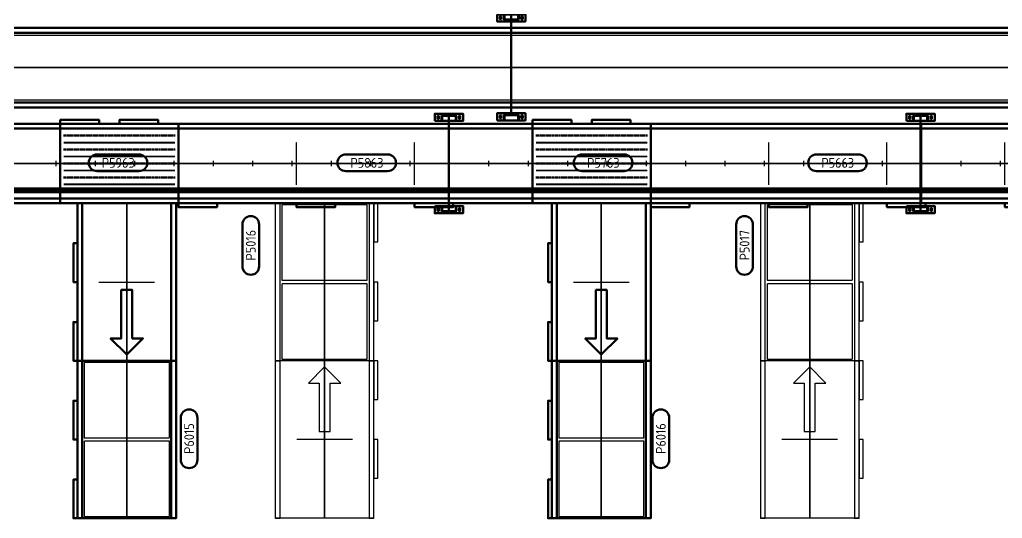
# Model space of a CAD drawing. Header units: millimetres. Extents: x 0 to 461941, y -159644 to 4828.
# Drawn here: x 199790 to 207400, y -42245 to -38386 of the extents above; entities that cross this region are included whole.
import ezdxf
from ezdxf.enums import TextEntityAlignment as Align

# ---------------------------------------------------------------- set-up
doc = ezdxf.new("R2010")
doc.units = ezdxf.units.MM
for name, pattern in [('Xref Conv Decant Empty Tote$0$AM_ISO02W050', [7.5, 6, -1.5]), ('Xref Conv Decant In$0$AM_ISO02W050', [7.5, 6, -1.5]), ('Xref Conv Decant In$0$AM_ISO08W050', [18, 12, -1.5, 3, -1.5]), ('Xref Conv Decant In$0$AM_ISO08W050x2', [9, 6, -0.75, 1.5, -0.75]), ('Xref Conv Decant In$0$CENTER', [7, 4, -1, 1, -1]), ('Xref Conv Decant Product Tote$0$AM_ISO02W050', [7.5, 6, -1.5])]:
    doc.linetypes.add(name, pattern=pattern)
for name, color, linetype in [('AM_BOR', 4, 'Continuous'), ('Xref Conv Decant Empty Tote$0$Conv - Empty Tote', 35, 'Continuous'), ('Xref Conv Decant Empty Tote$0$Conveyor Detail', 150, 'Continuous'), ('Xref Conv Decant Empty Tote$0$P_Number2', 4, 'Continuous'), ('Xref Conv Decant In$0$Conveyor Detail', 150, 'Continuous'), ('Xref Conv Decant In$0$P_Number1', 4, 'Continuous')]:
    doc.layers.add(name, color=color, linetype=linetype)
for name, color, linetype, lineweight in [('Xref Conv Decant Empty Tote$0$Cont 2.5', 7, 'Continuous', 50), ('Xref Conv Decant Empty Tote$0$Conveyor Centreline', 2, 'Continuous', 35), ('Xref Conv Decant Empty Tote$0$Hidden', 9, 'Xref Conv Decant Empty Tote$0$AM_ISO02W050', 25), ('Xref Conv Decant Empty Tote$0$Text', 40, 'Continuous', 35), ('Xref Conv Decant In$0$Center', 7, 'Xref Conv Decant In$0$AM_ISO08W050', 50), ('Xref Conv Decant In$0$Cont 2.5', 7, 'Continuous', 50), ('Xref Conv Decant In$0$Conv Decant In Out', 5, 'Continuous', 50), ('Xref Conv Decant In$0$Conveyor Centreline', 2, 'Continuous', 35), ('Xref Conv Decant In$0$Hidden', 9, 'Xref Conv Decant In$0$AM_ISO02W050', 25), ('Xref Conv Decant In$0$Text', 40, 'Continuous', 35), ('Xref Conv Decant Product Tote$0$Conv- Product decant', 3, 'Continuous', 50), ('Xref Conv Decant Product Tote$0$Conveyor Centreline', 2, 'Continuous', 35), ('Xref Conv Decant Product Tote$0$Hidden', 9, 'Xref Conv Decant Product Tote$0$AM_ISO02W050', 25)]:
    doc.layers.add(name, color=color, linetype=linetype, lineweight=lineweight)
doc.styles.add('Xref Conv Decant Empty Tote$0$STANDARD', font='ISOCP.SHX')
doc.styles.add('Xref Conv Decant In$0$STANDARD', font='ISOCP.SHX')

# ---------------------------------------------------------------- blocks, each defined once
blk = doc.blocks.new('*U154')
for p, q in [((-307.5, 29260.8), (307.5, 29260.8)), ((-307.5, 25603.2), (307.5, 25603.2))]:
    blk.add_line(p, q)
for points in [[(-307.5, 0), (-307.5, 43891.2), (-270, 43891.2), (-270, 0)], [(270, 0), (270, 43891.2), (307.5, 43891.2), (307.5, 0)]]:
    blk.add_lwpolyline(points, close=True)
at = {"layer": 'Xref Conv Decant Empty Tote$0$Conveyor Centreline'}
blk.add_lwpolyline([(0, 0), (0, 43891.2)], dxfattribs=at)
at = {"layer": 'Xref Conv Decant Empty Tote$0$Conveyor Detail', "const_width": 45}
blk.add_lwpolyline([(207.5, 0), (207.5, 43891.2)], dxfattribs=at)
at = {"layer": 'Xref Conv Decant Empty Tote$0$Hidden'}
for p, q in [((-20, 32308.8), (20, 32308.8)), ((-20, 32004), (20, 32004)), ((-20, 31699.2), (20, 31699.2)), ((-20, 31394.4), (20, 31394.4)), ((-20, 31089.6), (20, 31089.6)), ((-20, 30784.8), (20, 30784.8)), ((-20, 30480), (20, 30480)), ((-20, 30175.2), (20, 30175.2)), ((-20, 29870.4), (20, 29870.4)), ((-20, 29565.6), (20, 29565.6)), ((-20, 29260.8), (20, 29260.8)), ((-20, 28956), (20, 28956)), ((-20, 28651.2), (20, 28651.2)), ((-20, 28346.4), (20, 28346.4)), ((-20, 28041.6), (20, 28041.6)), ((-20, 27736.8), (20, 27736.8)), ((-20, 27432), (20, 27432)), ((-20, 27127.2), (20, 27127.2)), ((-20, 26822.4), (20, 26822.4)), ((-20, 26517.6), (20, 26517.6)), ((-20, 26212.8), (20, 26212.8)), ((-20, 25908), (20, 25908)), ((-20, 25603.2), (20, 25603.2)), ((-20, 25298.4), (20, 25298.4)), ((-20, 24993.6), (20, 24993.6))]:
    blk.add_line(p, q, dxfattribs=at)
blk = doc.blocks.new('Xref Conv Decant Empty Tote$0$Pno2')
at = {"layer": 'Xref Conv Decant Empty Tote$0$Cont 2.5', "lineweight": 50}
blk.add_lwpolyline([(-6.47, 2.55), (6.32, 2.55, -1), (6.32, -2.54), (-6.47, -2.54, -1)], format="xyb", close=True, dxfattribs=at)
at = {"layer": 'Xref Conv Decant Empty Tote$0$Text', "color": 7, "style": 'Xref Conv Decant Empty Tote$0$STANDARD'}
blk.add_attdef('PNO', text='', height=3, dxfattribs=at).set_placement((0, 0), align=Align.MIDDLE)
blk = doc.blocks.new('*U166')
for p, q in [((0, -382.5), (0, 382.5)), ((1219.2, -382.5), (1219.2, 382.5))]:
    blk.add_line(p, q)
for points in [[(0, 345), (1219.2, 345), (1219.2, 382.5), (0, 382.5)], [(0, -382.5), (1219.2, -382.5), (1219.2, -345), (0, -345)], [(609.6, -382.5), (309.6, -382.5), (309.6, -412.5), (609.6, -412.5)], [(1219.2, -382.5), (919.2, -382.5), (919.2, -412.5), (1219.2, -412.5)]]:
    blk.add_lwpolyline(points, close=True)
at = {"layer": 'Xref Conv Decant Empty Tote$0$Conveyor Centreline'}
blk.add_lwpolyline([(0, 0), (1219.2, 0)], dxfattribs=at)
at = {"layer": 'Xref Conv Decant Empty Tote$0$Hidden'}
for points in [[(13.1, -330), (596.5, -330), (596.5, 330), (13.1, 330)], [(622.7, -330), (1206.1, -330), (1206.1, 330), (622.7, 330)]]:
    blk.add_lwpolyline(points, close=True, dxfattribs=at)
blk = doc.blocks.new('*U165')
for p, q in [((-1219.2, -382.5), (-1219.2, 382.5)), ((0, -382.5), (0, 382.5))]:
    blk.add_line(p, q)
for points in [[(0, 345), (-1219.2, 345), (-1219.2, 382.5), (0, 382.5)], [(0, -382.5), (-1219.2, -382.5), (-1219.2, -345), (0, -345)], [(-1219.2, -382.5), (-919.2, -382.5), (-919.2, -412.5), (-1219.2, -412.5)], [(-609.6, -382.5), (-309.6, -382.5), (-309.6, -412.5), (-609.6, -412.5)]]:
    blk.add_lwpolyline(points, close=True)
at = {"layer": 'Xref Conv Decant Empty Tote$0$Conveyor Centreline'}
blk.add_lwpolyline([(0, 0), (-1219.2, 0)], dxfattribs=at)
at = {"layer": 'Xref Conv Decant Empty Tote$0$Hidden'}
for p, q in [((-609.6, -215.5), (-609.6, 215.5)), ((0, -215.5), (0, 215.5))]:
    blk.add_line(p, q, dxfattribs=at)
blk = doc.blocks.new('*U145')
at = {"color": 0, "linetype": 'Continuous'}
blk.add_lwpolyline([(0, 0), (125, 125), (125, 42.5), (500, 42.5), (500, -42.5), (125, -42.5), (125, -125)], close=True, dxfattribs=at)
blk = doc.blocks.new('Xref Conv Decant Empty Tote')
at = {"layer": 'Xref Conv Decant Empty Tote$0$Conv - Empty Tote', "xscale": -1, "rotation": 90}
for name, p in [('*U154', (232378.2, -39499.1)), ('*U165', (202151.8, -42245)), ('*U145', (202151.8, -41073.7)), ('*U165', (205909.3, -42245)), ('*U145', (205909.3, -41073.7))]:
    blk.add_blockref(name, p, dxfattribs=at)
at = {"layer": 'Xref Conv Decant Empty Tote$0$Conv - Empty Tote', "rotation": 90}
for p in [(202151.8, -41025.8), (205909.3, -41025.8)]:
    blk.add_blockref('*U166', p, dxfattribs=at)
at = {"layer": 'Xref Conv Decant Empty Tote$0$P_Number2', "xscale": 25.4, "yscale": 25.4, "zscale": 25.4, "rotation": 90}
for p, values in [((201580.4, -40131.2), {'PNO': 'P5016'}), ((205404.2, -40131.2), {'PNO': 'P5017'})]:
    blk.add_blockref('Xref Conv Decant Empty Tote$0$Pno2', p, dxfattribs=at).add_auto_attribs(values)
blk = doc.blocks.new('*U300')
for points in [[(0, 307.5), (27043.3, 307.5), (27043.3, 270), (0, 270)], [(0, -270), (27043.3, -270), (27043.3, -307.5), (0, -307.5)]]:
    blk.add_lwpolyline(points, close=True)
at = {"layer": 'Xref Conv Decant Product Tote$0$Conveyor Centreline'}
blk.add_lwpolyline([(0, 0), (27043.3, 0)], dxfattribs=at)
at = {"layer": 'Xref Conv Decant Product Tote$0$Hidden'}
for p, q in [((17.5, 250), (27025.8, 250)), ((17.5, -250), (27025.8, -250))]:
    blk.add_line(p, q, dxfattribs=at)
blk = doc.blocks.new('Xref Conv Decant Product Tote$0$SLOT BPLATE')
blk.add_lwpolyline([(-5.5, -7, 1), (5.5, -7), (5.5, 7, 1), (-5.5, 7)], format="xyb", close=True)
blk = doc.blocks.new('Xref Conv Decant Product Tote$0$BASE PLATE - TV')
blk.add_lwpolyline([(-110, 42.5), (110, 42.5), (110, -12.5), (-110, -12.5)], close=True)
blk.add_blockref('Xref Conv Decant Product Tote$0$SLOT BPLATE', (-83, 15))
at = {"xscale": -1}
blk.add_blockref('Xref Conv Decant Product Tote$0$SLOT BPLATE', (83, 15), dxfattribs=at)
blk = doc.blocks.new('Xref Conv Decant Product Tote$0$CHANNEL 115W- TV')
blk.add_lwpolyline([(57.5, 12.5, -0.414214), (45, 0), (-45, 0, -0.414214), (-57.5, 12.5), (-57.5, 35), (-52.5, 35), (-52.5, 12.5, 0.414214), (-45, 5), (45, 5, 0.414214), (52.5, 12.5), (52.5, 35), (57.5, 35)], format="xyb", close=True)
at = {"layer": 'Xref Conv Decant Product Tote$0$Hidden'}
for p, q in [((-27.5, 5), (-27.5, 0)), ((27.5, 5), (27.5, 0))]:
    blk.add_line(p, q, dxfattribs=at)
blk = doc.blocks.new('Xref Conv Decant Product Tote$0$STAND WMNT - TV')
for name, p in [('Xref Conv Decant Product Tote$0$BASE PLATE - TV', (0, 2.5)), ('Xref Conv Decant Product Tote$0$CHANNEL 115W- TV', (0, 0))]:
    blk.add_blockref(name, p)
blk = doc.blocks.new('*U382')
blk.add_line((5, 0), (745, 0))
at = {"rotation": 270}
blk.add_blockref('Xref Conv Decant Product Tote$0$STAND WMNT - TV', (0, 0), dxfattribs=at)
at = {"xscale": -1, "rotation": 90}
blk.add_blockref('Xref Conv Decant Product Tote$0$STAND WMNT - TV', (750, 0), dxfattribs=at)
blk = doc.blocks.new('Xref Conv Decant Product Tote$0$A$C3C53791A')
blk.add_line((110, 775), (110, 45))
at = {"rotation": 90}
blk.add_blockref('*U382', (110, 775), dxfattribs=at)
at = {"xscale": -1, "rotation": 180}
blk.add_blockref('Xref Conv Decant Product Tote$0$STAND WMNT - TV', (110, 45), dxfattribs=at)
blk = doc.blocks.new('Xref Conv Decant Product Tote')
at = {"layer": 'Xref Conv Decant Product Tote$0$Conv- Product decant'}
for name, p in [('Xref Conv Decant Product Tote$0$A$C3C53791A', (203487.5, -39165.1)), ('*U300', (194710.8, -38757.1))]:
    blk.add_blockref(name, p, dxfattribs=at)
blk = doc.blocks.new('*U424')
at = {"linetype": 'Xref Conv Decant In$0$CENTER'}
for p, q in [((-216, 25.4), (-216, 889)), ((-108, 25.4), (-108, 889)), ((0, 25.4), (0, 889)), ((108, 25.4), (108, 889)), ((216, 25.4), (216, 889))]:
    blk.add_line(p, q, dxfattribs=at)
for points in [[(-307.5, 914.4), (-307.5, 614.4), (-337.5, 614.4), (-337.5, 914.4)], [(-307.5, 0), (-307.5, 914.4), (-270, 914.4), (-270, 0)], [(307.5, 0), (307.5, 914.4), (270, 914.4), (270, 0)], [(-307.5, 457.2), (-307.5, 157.2), (-337.5, 157.2), (-337.5, 457.2)]]:
    blk.add_lwpolyline(points, close=True)
at = {"layer": 'Xref Conv Decant In$0$Conveyor Centreline', "linetype": 'Xref Conv Decant In$0$CENTER'}
blk.add_line((0, 0), (0, 914.4), dxfattribs=at)
at = {"layer": 'Xref Conv Decant In$0$Conveyor Detail', "const_width": 15}
for points in [[(-162, 889), (-162, 25.4)], [(-54, 889), (-54, 25.4)], [(54, 889), (54, 25.4)], [(162, 889), (162, 25.4)]]:
    blk.add_lwpolyline(points, dxfattribs=at)
blk = doc.blocks.new('*U442')
for p, q in [((-3657.6, -307.5), (-3657.6, 307.5)), ((-3657.6, -307.5), (-3657.6, 307.5)), ((0, -307.5), (0, 307.5))]:
    blk.add_line(p, q)
for points in [[(0, 270), (-3657.6, 270), (-3657.6, 307.5), (0, 307.5)], [(0, -307.5), (-3657.6, -307.5), (-3657.6, -270), (0, -270)], [(-3657.6, -307.5), (-3357.6, -307.5), (-3357.6, -337.5), (-3657.6, -337.5)], [(-2743.2, -307.5), (-2443.2, -307.5), (-2443.2, -337.5), (-2743.2, -337.5)], [(-1828.8, -307.5), (-1528.8, -307.5), (-1528.8, -337.5), (-1828.8, -337.5)], [(-914.4, -307.5), (-614.4, -307.5), (-614.4, -337.5), (-914.4, -337.5)]]:
    blk.add_lwpolyline(points, close=True)
at = {"layer": 'Xref Conv Decant In$0$Conveyor Centreline'}
blk.add_lwpolyline([(0, 0), (-3657.6, 0)], dxfattribs=at)
at = {"layer": 'Xref Conv Decant In$0$Hidden'}
for p, q in [((-2743.2, -166), (-2743.2, 166)), ((-1828.8, -166), (-1828.8, 166)), ((-914.4, -166), (-914.4, 166)), ((0, -166), (0, 166))]:
    blk.add_line(p, q, dxfattribs=at)
blk = doc.blocks.new('*U428')
for p, q in [((-2743.2, -307.5), (-2743.2, 307.5)), ((0, -307.5), (0, 307.5))]:
    blk.add_line(p, q)
for points in [[(0, 270), (-2743.2, 270), (-2743.2, 307.5), (0, 307.5)], [(0, -307.5), (-2743.2, -307.5), (-2743.2, -270), (0, -270)], [(-2743.2, -307.5), (-2443.2, -307.5), (-2443.2, -337.5), (-2743.2, -337.5)], [(-1828.8, -307.5), (-1528.8, -307.5), (-1528.8, -337.5), (-1828.8, -337.5)], [(-914.4, -307.5), (-614.4, -307.5), (-614.4, -337.5), (-914.4, -337.5)]]:
    blk.add_lwpolyline(points, close=True)
at = {"layer": 'Xref Conv Decant In$0$Conveyor Centreline'}
blk.add_lwpolyline([(0, 0), (-2743.2, 0)], dxfattribs=at)
at = {"layer": 'Xref Conv Decant In$0$Hidden'}
for p, q in [((-1828.8, -166), (-1828.8, 166)), ((-914.4, -166), (-914.4, 166)), ((0, -166), (0, 166))]:
    blk.add_line(p, q, dxfattribs=at)
blk = doc.blocks.new('Xref Conv Decant In$0$Pno2')
at = {"layer": 'Xref Conv Decant In$0$Cont 2.5', "lineweight": 50}
blk.add_lwpolyline([(-6.47, 2.55), (6.32, 2.55, -1), (6.32, -2.54), (-6.47, -2.54, -1)], format="xyb", close=True, dxfattribs=at)
at = {"layer": 'Xref Conv Decant In$0$Text', "color": 7, "style": 'Xref Conv Decant In$0$STANDARD'}
blk.add_attdef('PNO', text='', height=3, dxfattribs=at).set_placement((0, 0), align=Align.MIDDLE)
blk = doc.blocks.new('*U437')
for p, q in [((0, -382.5), (0, 382.5)), ((1219.2, -382.5), (1219.2, 382.5))]:
    blk.add_line(p, q)
for points in [[(0, 345), (1219.2, 345), (1219.2, 382.5), (0, 382.5)], [(0, -382.5), (1219.2, -382.5), (1219.2, -345), (0, -345)], [(609.6, -382.5), (309.6, -382.5), (309.6, -412.5), (609.6, -412.5)], [(1219.2, -382.5), (919.2, -382.5), (919.2, -412.5), (1219.2, -412.5)]]:
    blk.add_lwpolyline(points, close=True)
at = {"layer": 'Xref Conv Decant In$0$Conveyor Centreline'}
blk.add_lwpolyline([(0, 0), (1219.2, 0)], dxfattribs=at)
at = {"layer": 'Xref Conv Decant In$0$Hidden'}
for points in [[(13.1, -330), (596.5, -330), (596.5, 330), (13.1, 330)], [(622.7, -330), (1206.1, -330), (1206.1, 330), (622.7, 330)]]:
    blk.add_lwpolyline(points, close=True, dxfattribs=at)
blk = doc.blocks.new('*U423')
for p, q in [((-1219.2, -382.5), (-1219.2, 382.5)), ((0, -382.5), (0, 382.5))]:
    blk.add_line(p, q)
for points in [[(0, 345), (-1219.2, 345), (-1219.2, 382.5), (0, 382.5)], [(0, -382.5), (-1219.2, -382.5), (-1219.2, -345), (0, -345)], [(-1219.2, -382.5), (-919.2, -382.5), (-919.2, -412.5), (-1219.2, -412.5)], [(-609.6, -382.5), (-309.6, -382.5), (-309.6, -412.5), (-609.6, -412.5)]]:
    blk.add_lwpolyline(points, close=True)
at = {"layer": 'Xref Conv Decant In$0$Conveyor Centreline'}
blk.add_lwpolyline([(0, 0), (-1219.2, 0)], dxfattribs=at)
at = {"layer": 'Xref Conv Decant In$0$Hidden'}
for p, q in [((-609.6, -215.5), (-609.6, 215.5)), ((0, -215.5), (0, 215.5))]:
    blk.add_line(p, q, dxfattribs=at)
blk = doc.blocks.new('*U421')
at = {"color": 0, "linetype": 'Continuous'}
blk.add_lwpolyline([(0, 0), (125, 125), (125, 42.5), (500, 42.5), (500, -42.5), (125, -42.5), (125, -125)], close=True, dxfattribs=at)
blk = doc.blocks.new('Xref Conv Decant In$0$SLOT BPLATE')
blk.add_lwpolyline([(-5.5, -7, 1), (5.5, -7), (5.5, 7, 1), (-5.5, 7)], format="xyb", close=True)
at = {"layer": 'Xref Conv Decant In$0$Center', "linetype": 'Xref Conv Decant In$0$AM_ISO08W050x2', "lineweight": 50}
blk.add_line((-10, 0), (10, 0), dxfattribs=at)
at = {"layer": 'Xref Conv Decant In$0$Center', "lineweight": 50}
blk.add_line((0, 15.5), (0, -15.5), dxfattribs=at)
blk = doc.blocks.new('Xref Conv Decant In$0$BASE PLATE - TV')
blk.add_lwpolyline([(-110, 42.5), (110, 42.5), (110, -12.5), (-110, -12.5)], close=True)
blk.add_blockref('Xref Conv Decant In$0$SLOT BPLATE', (-83, 15))
at = {"xscale": -1}
blk.add_blockref('Xref Conv Decant In$0$SLOT BPLATE', (83, 15), dxfattribs=at)
blk = doc.blocks.new('Xref Conv Decant In$0$CHANNEL 115W- TV')
blk.add_lwpolyline([(57.5, 12.5, -0.414214), (45, 0), (-45, 0, -0.414214), (-57.5, 12.5), (-57.5, 35), (-52.5, 35), (-52.5, 12.5, 0.414214), (-45, 5), (45, 5, 0.414214), (52.5, 12.5), (52.5, 35), (57.5, 35)], format="xyb", close=True)
at = {"layer": 'Xref Conv Decant In$0$Center', "linetype": 'Xref Conv Decant In$0$AM_ISO08W050x2', "lineweight": 50}
blk.add_line((0, 8), (0, -3), dxfattribs=at)
at = {"layer": 'Xref Conv Decant In$0$Hidden'}
for p, q in [((-27.5, 5), (-27.5, 0)), ((27.5, 5), (27.5, 0))]:
    blk.add_line(p, q, dxfattribs=at)
blk = doc.blocks.new('Xref Conv Decant In$0$STAND WMNT - TV')
for name, p in [('Xref Conv Decant In$0$BASE PLATE - TV', (0, 2.5)), ('Xref Conv Decant In$0$CHANNEL 115W- TV', (0, 0))]:
    blk.add_blockref(name, p)
blk = doc.blocks.new('*U474')
blk.add_line((5, 0), (745, 0))
at = {"rotation": 270}
blk.add_blockref('Xref Conv Decant In$0$STAND WMNT - TV', (0, 0), dxfattribs=at)
at = {"xscale": -1, "rotation": 90}
blk.add_blockref('Xref Conv Decant In$0$STAND WMNT - TV', (750, 0), dxfattribs=at)
blk = doc.blocks.new('Xref Conv Decant In')
at = {"layer": 'Xref Conv Decant In$0$Conv Decant In Out'}
for name, p, rotation in [('*U474', (203114.4, -39874.1), 90), ('*U474', (206766.9, -39874.1), 90), ('*U437', (200619.8, -41025.8), 270), ('*U437', (204294.8, -41025.8), 270)]:
    blk.add_blockref(name, p, dxfattribs=dict(at, rotation=rotation))
at = {"layer": 'Xref Conv Decant In$0$Conv Decant In Out', "xscale": -1}
for name, p, rotation in [('*U424', (201019.7, -39499.1), 90), ('*U424', (204677.3, -39499.1), 90), ('*U423', (200619.8, -39806.6), 270), ('*U423', (204294.8, -39806.6), 270), ('*U421', (200619.8, -40977.9), 270), ('*U421', (204294.8, -40977.9), 270)]:
    blk.add_blockref(name, p, dxfattribs=dict(at, rotation=rotation))
at = {"layer": 'Xref Conv Decant In$0$Conv Decant In Out'}
for name, p in [('*U428', (200105.3, -39499.1)), ('*U428', (203762.9, -39499.1)), ('*U442', (208334.9, -39499.1))]:
    blk.add_blockref(name, p, dxfattribs=at)
at = {"layer": 'Xref Conv Decant In$0$P_Number1', "xscale": 25.4, "yscale": 25.4, "zscale": 25.4}
for p, values in [((200553.9, -39493.9), {'PNO': 'P5963'}), ((202479.6, -39493.9), {'PNO': 'P5863'}), ((204310.5, -39493.9), {'PNO': 'P5763'}), ((206125.6, -39493.9), {'PNO': 'P5663'})]:
    blk.add_blockref('Xref Conv Decant In$0$Pno2', p, dxfattribs=at).add_auto_attribs(values)
at = {"layer": 'Xref Conv Decant In$0$P_Number1', "xscale": 25.4, "yscale": 25.4, "zscale": 25.4, "rotation": 90}
for p, values in [((201102.8, -41627.6), {'PNO': 'P6015'}), ((204755.8, -41627.6), {'PNO': 'P6016'})]:
    blk.add_blockref('Xref Conv Decant In$0$Pno2', p, dxfattribs=at).add_auto_attribs(values)

msp = doc.modelspace()

# ---------------------------------------------------------------- block references
for name in ['Xref Conv Decant Empty Tote', 'Xref Conv Decant Product Tote']:
    msp.add_blockref(name, (0, 0))
at = {"layer": 'AM_BOR'}
for name in ['Xref Conv Decant Product Tote', 'Xref Conv Decant In']:
    msp.add_blockref(name, (0, 0), dxfattribs=at)

doc.saveas('drawing.dxf')
